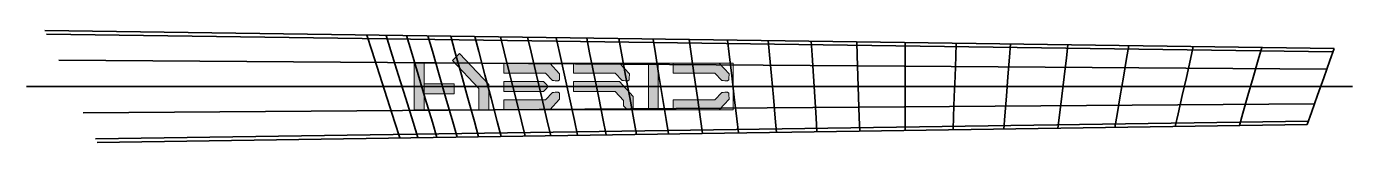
# Model space of a CAD drawing. Header units: millimetres. Extents: x -407 to 509, y 420 to 497.
import ezdxf

# ---------------------------------------------------------------- set-up
doc = ezdxf.new("R2010")
doc.units = ezdxf.units.MM
doc.header["$MEASUREMENT"] = 0
doc.layers.add('Layer 1', color=7, linetype='Continuous', lineweight=0)

# ---------------------------------------------------------------- blocks, each defined once
blk = doc.blocks.new('Block_2')
at = {"layer": 'Layer 1', "transparency": 33554687}
h = blk.add_hatch(color=253, dxfattribs=at)
h.dxf.hatch_style = 2
edge = h.paths.add_edge_path()
edge.add_spline(control_points=[(-43.63, 462.21), (-43.63, 462.21), (-48.4, 467.36), (-48.4, 467.36), (-48.4, 467.36), (-77.13, 467.36), (-77.13, 467.36), (-77.13, 467.36), (-77.13, 474.25), (-77.13, 474.25), (-77.13, 474.25), (-45.38, 474.25), (-45.38, 474.25), (-45.38, 474.25), (-38.58, 466.88), (-38.58, 466.88), (-38.64, 465.3), (-38.67, 464.41), (-38.74, 462.83), (-38.74, 462.83), (-39.58, 462.05), (-39.58, 462.05), (-41.16, 462.11), (-42.05, 462.15), (-43.63, 462.21)], knot_values=[0, 0, 0, 0, 1, 1, 1, 2, 2, 2, 3, 3, 3, 4, 4, 4, 5, 5, 5, 6, 6, 6, 7, 7, 7, 8, 8, 8, 8], degree=3, periodic=0)
h = blk.add_hatch(color=253, dxfattribs=at)
h.dxf.hatch_style = 2
edge = h.paths.add_edge_path()
edge.add_spline(control_points=[(-49.76, 454.7), (-49.76, 454.7), (-77.13, 454.7), (-77.13, 454.7), (-77.13, 454.7), (-77.13, 461.58), (-77.13, 461.58), (-77.13, 461.58), (-49.76, 461.58), (-49.76, 461.58), (-48.64, 460.46), (-48.01, 459.83), (-46.89, 458.71), (-46.89, 458.71), (-46.89, 457.57), (-46.89, 457.57), (-48.01, 456.45), (-48.64, 455.82), (-49.76, 454.7)], knot_values=[0, 0, 0, 0, 1, 1, 1, 2, 2, 2, 3, 3, 3, 4, 4, 4, 5, 5, 5, 6, 6, 6, 6], degree=3, periodic=0)
h = blk.add_hatch(color=253, dxfattribs=at)
h.dxf.hatch_style = 2
edge = h.paths.add_edge_path()
edge.add_spline(control_points=[(-45.38, 442.03), (-45.38, 442.03), (-77.13, 442.03), (-77.13, 442.03), (-77.13, 442.03), (-77.13, 448.92), (-77.13, 448.92), (-77.13, 448.92), (-48.4, 448.92), (-48.4, 448.92), (-48.4, 448.92), (-43.63, 454.07), (-43.63, 454.07), (-42.05, 454.13), (-41.16, 454.17), (-39.58, 454.23), (-39.58, 454.23), (-38.74, 453.45), (-38.74, 453.45), (-38.67, 451.87), (-38.64, 450.98), (-38.58, 449.4), (-38.58, 449.4), (-45.38, 442.03), (-45.38, 442.03)], knot_values=[0, 0, 0, 0, 1, 1, 1, 2, 2, 2, 3, 3, 3, 4, 4, 4, 5, 5, 5, 6, 6, 6, 7, 7, 7, 8, 8, 8, 8], degree=3, periodic=0)
at = {"layer": 'Layer 1'}
for points, knots in [([(-43.63, 462.21), (-43.63, 462.21), (-48.4, 467.36), (-48.4, 467.36), (-48.4, 467.36), (-77.13, 467.36), (-77.13, 467.36), (-77.13, 467.36), (-77.13, 474.25), (-77.13, 474.25), (-77.13, 474.25), (-45.38, 474.25), (-45.38, 474.25), (-45.38, 474.25), (-38.58, 466.88), (-38.58, 466.88), (-38.64, 465.3), (-38.67, 464.41), (-38.74, 462.83), (-38.74, 462.83), (-39.58, 462.05), (-39.58, 462.05), (-41.16, 462.11), (-42.05, 462.15), (-43.63, 462.21)], [0, 0, 0, 0, 1, 1, 1, 2, 2, 2, 3, 3, 3, 4, 4, 4, 5, 5, 5, 6, 6, 6, 7, 7, 7, 8, 8, 8, 8]), ([(-49.76, 454.7), (-49.76, 454.7), (-77.13, 454.7), (-77.13, 454.7), (-77.13, 454.7), (-77.13, 461.58), (-77.13, 461.58), (-77.13, 461.58), (-49.76, 461.58), (-49.76, 461.58), (-48.64, 460.46), (-48.01, 459.83), (-46.89, 458.71), (-46.89, 458.71), (-46.89, 457.57), (-46.89, 457.57), (-48.01, 456.45), (-48.64, 455.82), (-49.76, 454.7)], [0, 0, 0, 0, 1, 1, 1, 2, 2, 2, 3, 3, 3, 4, 4, 4, 5, 5, 5, 6, 6, 6, 6]), ([(-45.38, 442.03), (-45.38, 442.03), (-77.13, 442.03), (-77.13, 442.03), (-77.13, 442.03), (-77.13, 448.92), (-77.13, 448.92), (-77.13, 448.92), (-48.4, 448.92), (-48.4, 448.92), (-48.4, 448.92), (-43.63, 454.07), (-43.63, 454.07), (-42.05, 454.13), (-41.16, 454.17), (-39.58, 454.23), (-39.58, 454.23), (-38.74, 453.45), (-38.74, 453.45), (-38.67, 451.87), (-38.64, 450.98), (-38.58, 449.4), (-38.58, 449.4), (-45.38, 442.03), (-45.38, 442.03)], [0, 0, 0, 0, 1, 1, 1, 2, 2, 2, 3, 3, 3, 4, 4, 4, 5, 5, 5, 6, 6, 6, 7, 7, 7, 8, 8, 8, 8])]:
    blk.add_open_spline(points, degree=3, knots=knots, dxfattribs=at)
blk = doc.blocks.new('Block_3')
at = {"layer": 'Layer 1', "transparency": 33554687}
h = blk.add_hatch(color=253, dxfattribs=at)
h.dxf.hatch_style = 2
edge = h.paths.add_edge_path()
edge.add_spline(control_points=[(73.44, 462.21), (73.44, 462.21), (68.67, 467.36), (68.67, 467.36), (68.67, 467.36), (39.94, 467.36), (39.94, 467.36), (39.94, 467.36), (39.94, 474.25), (39.94, 474.25), (39.94, 474.25), (71.69, 474.25), (71.69, 474.25), (71.69, 474.25), (78.49, 466.88), (78.49, 466.88), (78.43, 465.3), (78.4, 464.41), (78.33, 462.83), (78.33, 462.83), (77.49, 462.05), (77.49, 462.05), (75.91, 462.11), (75.02, 462.15), (73.44, 462.21)], knot_values=[0, 0, 0, 0, 1, 1, 1, 2, 2, 2, 3, 3, 3, 4, 4, 4, 5, 5, 5, 6, 6, 6, 7, 7, 7, 8, 8, 8, 8], degree=3, periodic=0)
h = blk.add_hatch(color=253, dxfattribs=at)
h.dxf.hatch_style = 2
edge = h.paths.add_edge_path()
edge.add_spline(control_points=[(71.69, 442.03), (71.69, 442.03), (39.94, 442.03), (39.94, 442.03), (39.94, 442.03), (39.94, 448.92), (39.94, 448.92), (39.94, 448.92), (68.67, 448.92), (68.67, 448.92), (68.67, 448.92), (73.44, 454.07), (73.44, 454.07), (75.02, 454.13), (75.91, 454.17), (77.49, 454.23), (77.49, 454.23), (78.33, 453.45), (78.33, 453.45), (78.4, 451.87), (78.43, 450.98), (78.49, 449.4), (78.49, 449.4), (71.69, 442.03), (71.69, 442.03)], knot_values=[0, 0, 0, 0, 1, 1, 1, 2, 2, 2, 3, 3, 3, 4, 4, 4, 5, 5, 5, 6, 6, 6, 7, 7, 7, 8, 8, 8, 8], degree=3, periodic=0)
at = {"layer": 'Layer 1'}
for points in [[(73.44, 462.21), (73.44, 462.21), (68.67, 467.36), (68.67, 467.36), (68.67, 467.36), (39.94, 467.36), (39.94, 467.36), (39.94, 467.36), (39.94, 474.25), (39.94, 474.25), (39.94, 474.25), (71.69, 474.25), (71.69, 474.25), (71.69, 474.25), (78.49, 466.88), (78.49, 466.88), (78.43, 465.3), (78.4, 464.41), (78.33, 462.83), (78.33, 462.83), (77.49, 462.05), (77.49, 462.05), (75.91, 462.11), (75.02, 462.15), (73.44, 462.21)], [(71.69, 442.03), (71.69, 442.03), (39.94, 442.03), (39.94, 442.03), (39.94, 442.03), (39.94, 448.92), (39.94, 448.92), (39.94, 448.92), (68.67, 448.92), (68.67, 448.92), (68.67, 448.92), (73.44, 454.07), (73.44, 454.07), (75.02, 454.13), (75.91, 454.17), (77.49, 454.23), (77.49, 454.23), (78.33, 453.45), (78.33, 453.45), (78.4, 451.87), (78.43, 450.98), (78.49, 449.4), (78.49, 449.4), (71.69, 442.03), (71.69, 442.03)]]:
    blk.add_open_spline(points, degree=3, knots=[0, 0, 0, 0, 1, 1, 1, 2, 2, 2, 3, 3, 3, 4, 4, 4, 5, 5, 5, 6, 6, 6, 7, 7, 7, 8, 8, 8, 8], dxfattribs=at)
blk = doc.blocks.new('Block_4')
at = {"layer": 'Layer 1', "transparency": 33554687}
h = blk.add_hatch(color=253, dxfattribs=at)
h.dxf.hatch_style = 2
edge = h.paths.add_edge_path()
edge.add_spline(control_points=[(4.57, 462.21), (4.57, 462.21), (-0.19, 467.36), (-0.19, 467.36), (-0.19, 467.36), (-28.93, 467.36), (-28.93, 467.36), (-28.93, 467.36), (-28.93, 474.25), (-28.93, 474.25), (-28.93, 474.25), (2.82, 474.25), (2.82, 474.25), (2.82, 474.25), (9.63, 466.88), (9.63, 466.88), (9.57, 465.3), (9.53, 464.41), (9.47, 462.83), (9.47, 462.83), (8.63, 462.05), (8.63, 462.05), (7.04, 462.11), (6.16, 462.15), (4.57, 462.21)], knot_values=[0, 0, 0, 0, 1, 1, 1, 2, 2, 2, 3, 3, 3, 4, 4, 4, 5, 5, 5, 6, 6, 6, 7, 7, 7, 8, 8, 8, 8], degree=3, periodic=0)
h = blk.add_hatch(color=253, dxfattribs=at)
h.dxf.hatch_style = 2
edge = h.paths.add_edge_path()
edge.add_spline(control_points=[(12.32, 442.03), (12.32, 442.03), (8.31, 442.03), (8.31, 442.03), (7.18, 443.15), (6.56, 443.78), (5.44, 444.9), (5.44, 444.9), (5.44, 448.61), (5.44, 448.61), (5.44, 448.61), (-0.19, 454.7), (-0.19, 454.7), (-0.19, 454.7), (-28.93, 454.7), (-28.93, 454.7), (-28.93, 454.7), (-28.93, 461.58), (-28.93, 461.58), (-28.93, 461.58), (2.82, 461.58), (2.82, 461.58), (2.82, 461.58), (12.32, 451.3), (12.32, 451.3), (12.32, 451.3), (12.32, 442.03), (12.32, 442.03)], knot_values=[0, 0, 0, 0, 1, 1, 1, 2, 2, 2, 3, 3, 3, 4, 4, 4, 5, 5, 5, 6, 6, 6, 7, 7, 7, 8, 8, 8, 9, 9, 9, 9], degree=3, periodic=0)
at = {"layer": 'Layer 1'}
for points, knots in [([(4.57, 462.21), (4.57, 462.21), (-0.19, 467.36), (-0.19, 467.36), (-0.19, 467.36), (-28.93, 467.36), (-28.93, 467.36), (-28.93, 467.36), (-28.93, 474.25), (-28.93, 474.25), (-28.93, 474.25), (2.82, 474.25), (2.82, 474.25), (2.82, 474.25), (9.63, 466.88), (9.63, 466.88), (9.57, 465.3), (9.53, 464.41), (9.47, 462.83), (9.47, 462.83), (8.63, 462.05), (8.63, 462.05), (7.04, 462.11), (6.16, 462.15), (4.57, 462.21)], [0, 0, 0, 0, 1, 1, 1, 2, 2, 2, 3, 3, 3, 4, 4, 4, 5, 5, 5, 6, 6, 6, 7, 7, 7, 8, 8, 8, 8]), ([(12.32, 442.03), (12.32, 442.03), (8.31, 442.03), (8.31, 442.03), (7.18, 443.15), (6.56, 443.78), (5.44, 444.9), (5.44, 444.9), (5.44, 448.61), (5.44, 448.61), (5.44, 448.61), (-0.19, 454.7), (-0.19, 454.7), (-0.19, 454.7), (-28.93, 454.7), (-28.93, 454.7), (-28.93, 454.7), (-28.93, 461.58), (-28.93, 461.58), (-28.93, 461.58), (2.82, 461.58), (2.82, 461.58), (2.82, 461.58), (12.32, 451.3), (12.32, 451.3), (12.32, 451.3), (12.32, 442.03), (12.32, 442.03)], [0, 0, 0, 0, 1, 1, 1, 2, 2, 2, 3, 3, 3, 4, 4, 4, 5, 5, 5, 6, 6, 6, 7, 7, 7, 8, 8, 8, 9, 9, 9, 9])]:
    blk.add_open_spline(points, degree=3, knots=knots, dxfattribs=at)
blk = doc.blocks.new('Block_5')
at = {"layer": 'Layer 1', "transparency": 33554687}
h = blk.add_hatch(color=253, dxfattribs=at)
h.dxf.hatch_style = 2
h.paths.add_polyline_path([(-132.23, 442.03), (-139.11, 442.03), (-139.11, 474.25), (-132.23, 474.25)])
h = blk.add_hatch(color=253, dxfattribs=at)
h.dxf.hatch_style = 2
h.paths.add_polyline_path([(-111.57, 452.99), (-132.23, 452.99), (-132.23, 459.88), (-111.57, 459.88)])
at = {"layer": 'Layer 1'}
for points in [[(-132.23, 442.03), (-139.11, 442.03), (-139.11, 474.25), (-132.23, 474.25)], [(-111.57, 452.99), (-132.23, 452.99), (-132.23, 459.88), (-111.57, 459.88)]]:
    blk.add_lwpolyline(points, close=True, dxfattribs=at)
blk = doc.blocks.new('Block_1')
at = {"layer": 'Layer 1', "transparency": 33554687}
h = blk.add_hatch(color=253, dxfattribs=at)
h.dxf.hatch_style = 2
h.paths.add_polyline_path([(-87.46, 442.03), (-94.35, 442.03), (-94.35, 456.77), (-112.74, 476.12), (-107.75, 480.86), (-87.46, 459.52)])
h = blk.add_hatch(color=253, dxfattribs=at)
h.dxf.hatch_style = 2
h.paths.add_polyline_path([(29.61, 442.03), (22.72, 442.03), (22.72, 474.25), (29.61, 474.25)])
at = {"layer": 'Layer 1'}
for points in [[(-87.46, 442.03), (-94.35, 442.03), (-94.35, 456.77), (-112.74, 476.12), (-107.75, 480.86), (-87.46, 459.52)], [(81.25, 474.25), (-139.11, 474.25), (-139.11, 442.03), (81.25, 442.03)], [(29.61, 442.03), (22.72, 442.03), (22.72, 474.25), (29.61, 474.25)]]:
    blk.add_lwpolyline(points, close=True, dxfattribs=at)
for name in ['Block_5', 'Block_2', 'Block_4', 'Block_3']:
    blk.add_blockref(name, (0, 0), dxfattribs=at)
blk = doc.blocks.new('Block_0')
at = {"layer": 'Layer 1'}
blk.add_blockref('Block_1', (0, 0), dxfattribs=at)

msp = doc.modelspace()

# ---------------------------------------------------------------- linework, layer by layer
at = {"layer": 'Layer 1', "color": 7, "lineweight": 35}
for p, q in [((496.59, 484.35), (-394.29, 496.59)), ((495.74, 481.97), (-393.17, 494.21)), ((-168.29, 482.89), (-171.71, 493.53)), ((-155.17, 482.76), (-158.47, 493.35)), ((-141.27, 482.62), (-144.45, 493.16)), ((-126.54, 482.46), (-129.59, 492.95)), ((-110.94, 482.3), (-113.84, 492.74)), ((-94.41, 482.13), (-97.16, 492.51)), ((-76.9, 481.95), (-79.49, 492.26)), ((-58.34, 481.75), (-60.77, 492.01)), ((-38.69, 481.55), (-40.93, 491.73)), ((-17.86, 481.33), (-19.91, 491.45)), ((4.2, 481.1), (2.35, 491.14)), ((27.58, 480.86), (25.95, 490.81)), ((52.35, 480.6), (50.95, 490.47)), ((78.59, 480.33), (77.43, 490.11)), ((106.39, 480.04), (105.5, 489.72)), ((135.84, 479.73), (135.23, 489.31)), ((167.05, 479.41), (166.73, 488.88)), ((200.11, 479.06), (200.11, 488.42)), ((235.14, 478.7), (235.47, 487.94)), ((272.24, 478.31), (272.95, 487.42)), ((311.56, 477.9), (312.65, 486.87)), ((353.21, 477.47), (354.72, 486.3)), ((397.34, 477.01), (399.3, 485.69)), ((-162.99, 466.39), (-168.29, 482.89)), ((-150.06, 466.35), (-155.17, 482.76)), ((-136.36, 466.3), (-141.27, 482.62)), ((-121.84, 466.25), (-126.54, 482.46)), ((-106.47, 466.19), (-110.94, 482.3)), ((-90.18, 466.13), (-94.41, 482.13)), ((-72.91, 466.07), (-76.9, 481.95)), ((-54.63, 466.01), (-58.34, 481.75)), ((-35.25, 465.94), (-38.69, 481.55)), ((-14.72, 465.87), (-17.86, 481.33)), ((7.03, 465.8), (4.2, 481.1)), ((30.07, 465.71), (27.58, 480.86)), ((54.48, 465.63), (52.35, 480.6)), ((80.34, 465.53), (78.59, 480.33)), ((107.74, 465.44), (106.39, 480.04)), ((136.77, 465.34), (135.84, 479.73)), ((167.53, 465.23), (167.05, 479.41)), ((200.11, 465.11), (200.11, 479.06)), ((234.63, 464.99), (235.14, 478.7)), ((271.21, 464.86), (272.24, 478.31)), ((309.96, 464.73), (311.56, 477.9)), ((351.01, 464.58), (353.21, 477.47)), ((394.51, 464.43), (397.34, 477.01)), ((440.59, 464.27), (444.1, 476.52)), ((444.1, 476.52), (446.54, 485.04)), ((493.63, 476.01), (496.59, 484.35)), ((491.52, 470.05), (-384.7, 476.17)), ((489.41, 464.1), (493.63, 476.01)), ((-157.69, 449.89), (-162.99, 466.39)), ((-144.95, 449.93), (-150.06, 466.35)), ((-131.45, 449.98), (-136.36, 466.3)), ((-117.14, 450.03), (-121.84, 466.25)), ((-101.99, 450.09), (-106.47, 466.19)), ((-85.93, 450.15), (-90.18, 466.13)), ((-68.93, 450.21), (-72.91, 466.07)), ((-50.9, 450.27), (-54.63, 466.01)), ((-31.82, 450.34), (-35.25, 465.94)), ((-11.59, 450.41), (-14.72, 465.87)), ((9.84, 450.48), (7.03, 465.8)), ((32.55, 450.57), (30.07, 465.71)), ((56.6, 450.65), (54.48, 465.63)), ((82.09, 450.75), (80.34, 465.53)), ((109.09, 450.84), (107.74, 465.44)), ((137.69, 450.94), (136.77, 465.34)), ((168, 451.05), (167.53, 465.23)), ((200.11, 451.17), (200.11, 465.11)), ((234.13, 451.29), (234.63, 464.99)), ((270.17, 451.42), (271.21, 464.86)), ((308.35, 451.55), (309.96, 464.73)), ((348.81, 451.7), (351.01, 464.58)), ((391.67, 451.85), (394.51, 464.43)), ((437.08, 452.01), (440.59, 464.27)), ((485.18, 452.19), (489.41, 464.1)), ((509.29, 458.14), (-406.99, 458.14)), ((487.3, 458.14), (-376.22, 458.14)), ((-152.39, 433.39), (-157.69, 449.89)), ((-139.83, 433.52), (-144.95, 449.93)), ((-126.53, 433.66), (-131.45, 449.98)), ((-112.44, 433.82), (-117.14, 450.03)), ((-97.51, 433.98), (-101.99, 450.09)), ((-81.7, 434.15), (-85.93, 450.15)), ((-64.94, 434.33), (-68.93, 450.21)), ((-47.19, 434.53), (-50.9, 450.27)), ((-28.38, 434.73), (-31.82, 450.34)), ((-8.45, 434.95), (-11.59, 450.41)), ((12.66, 435.18), (9.84, 450.48)), ((35.03, 435.42), (32.55, 450.57)), ((58.73, 435.68), (56.6, 450.65)), ((83.84, 435.95), (82.09, 450.75)), ((110.44, 436.24), (109.09, 450.84)), ((138.62, 436.55), (137.69, 450.94)), ((168.47, 436.87), (168, 451.05)), ((200.11, 437.22), (200.11, 451.17)), ((233.62, 437.58), (234.13, 451.29)), ((269.13, 437.97), (270.17, 451.42)), ((306.75, 438.38), (308.35, 451.55)), ((346.6, 438.81), (348.81, 451.7)), ((388.83, 439.27), (391.67, 451.85)), ((433.56, 439.76), (437.08, 452.01)), ((480.96, 440.27), (485.18, 452.19)), ((483.07, 446.23), (-367.74, 440.11)), ((478, 431.93), (480.96, 440.27)), ((478.85, 434.31), (-359.26, 422.07)), ((478, 431.93), (-358.15, 419.69)), ((-148.97, 422.75), (-152.39, 433.39)), ((-136.53, 422.94), (-139.83, 433.52)), ((-123.36, 423.13), (-126.53, 433.66)), ((-109.4, 423.33), (-112.44, 433.82)), ((-94.61, 423.55), (-97.51, 433.98)), ((-78.95, 423.78), (-81.7, 434.15)), ((-62.35, 424.02), (-64.94, 434.33)), ((-44.77, 424.28), (-47.19, 434.53)), ((-26.14, 424.55), (-28.38, 434.73)), ((-6.4, 424.84), (-8.45, 434.95)), ((14.51, 425.15), (12.66, 435.18)), ((36.66, 425.47), (35.03, 435.42)), ((60.13, 425.82), (58.73, 435.68)), ((84.99, 426.18), (83.84, 435.95)), ((111.33, 426.57), (110.44, 436.24)), ((139.23, 426.97), (138.62, 436.55)), ((168.79, 427.41), (168.47, 436.87)), ((200.11, 427.86), (200.11, 437.22)), ((233.28, 428.35), (233.62, 437.58)), ((268.43, 428.87), (269.13, 437.97)), ((305.66, 429.41), (306.75, 438.38)), ((345.09, 429.99), (346.6, 438.81)), ((386.87, 430.6), (388.83, 439.27)), ((431.12, 431.25), (433.56, 439.76))]:
    msp.add_line(p, q, dxfattribs=at)

# ---------------------------------------------------------------- block references
at = {"layer": 'Layer 1'}
msp.add_blockref('Block_0', (0, 0), dxfattribs=at)

doc.saveas('drawing.dxf')
